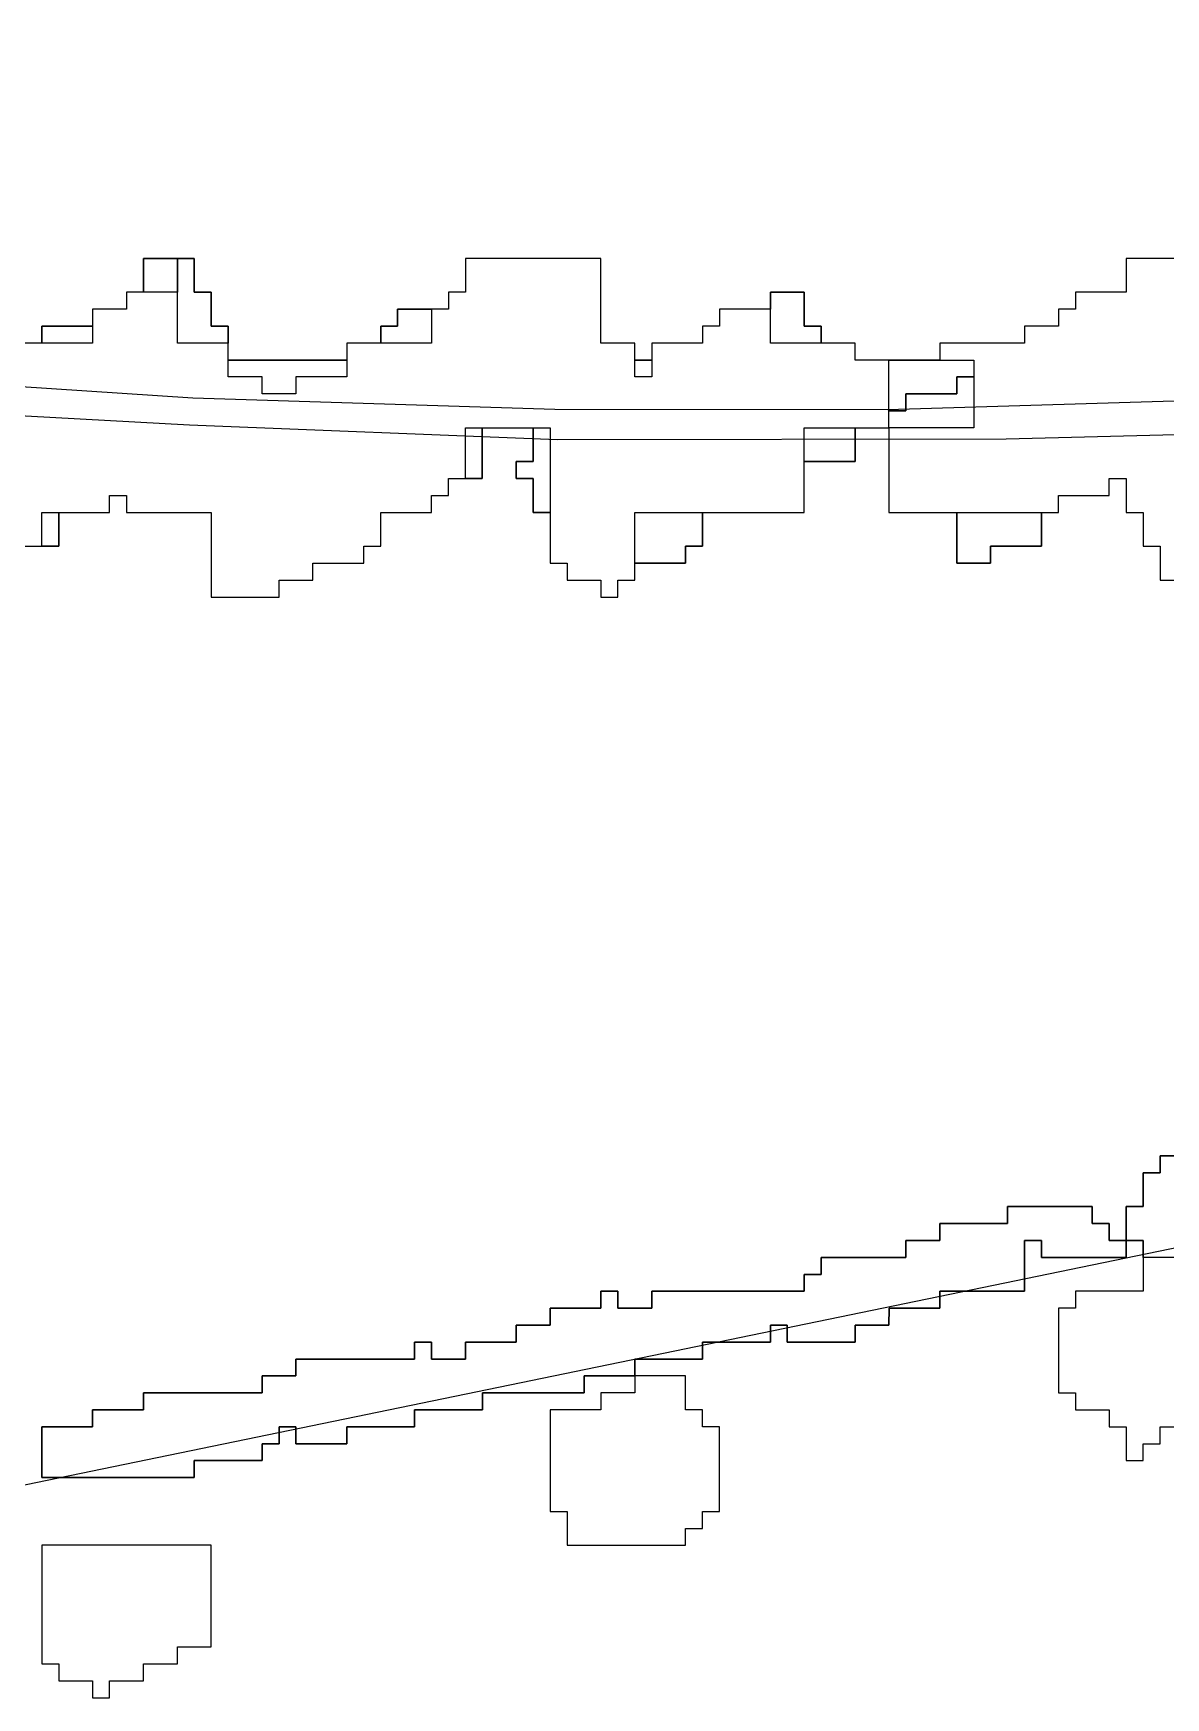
# Model space of a CAD drawing. Header units: metres. Extents: x 553506 to 563855, y 142925 to 150243.
# Drawn here: x 556481 to 556614.7, y 145842 to 146038.6 of the extents above; entities that cross this region are included whole.
import ezdxf

# ---------------------------------------------------------------- set-up
doc = ezdxf.new("R2010")
doc.units = ezdxf.units.M
for name, color, linetype in [('C-FLOOD_ZONE_3', 150, 'Continuous'), ('C-RAILWAYS', 250, 'Continuous'), ('C-WATERWAYS', 5, 'Continuous')]:
    doc.layers.add(name, color=color, linetype=linetype)

msp = doc.modelspace()

# ---------------------------------------------------------------- linework, layer by layer
at = {"layer": 'C-FLOOD_ZONE_3'}
for points in [[(556618, 146012), (556610, 146012), (556610, 146008), (556604, 146008), (556604, 146006), (556602, 146006), (556602, 146004), (556598, 146004), (556598, 146002), (556592, 146002), (556588, 146002), (556588, 146000), (556578, 146000), (556578, 146002), (556574, 146002), (556574, 146004), (556572, 146004), (556572, 146008), (556568, 146008), (556568, 146006), (556562, 146006), (556562, 146004), (556560, 146004), (556560, 146002), (556558, 146002), (556554, 146002), (556554, 146000), (556552, 146000), (556552, 146002), (556548, 146002), (556548, 146006), (556548, 146012), (556544, 146012), (556538, 146012), (556532, 146012), (556532, 146008), (556530, 146008), (556530, 146006), (556528, 146006), (556524, 146006), (556524, 146004), (556522, 146004), (556522, 146002), (556518, 146002), (556518, 146000), (556504, 146000), (556504, 146002), (556504, 146004), (556502, 146004), (556502, 146008), (556500, 146008), (556500, 146012), (556498, 146012), (556494, 146012), (556494, 146008), (556492, 146008), (556492, 146006), (556488, 146006), (556488, 146004), (556482, 146004), (556482, 146002), (556480, 146002)], [(556480, 145978), (556482, 145978), (556484, 145978), (556484, 145982), (556490, 145982), (556490, 145984), (556492, 145984), (556492, 145982), (556494, 145982), (556502, 145982), (556502, 145972), (556508, 145972), (556510, 145972), (556510, 145974), (556514, 145974), (556514, 145976), (556520, 145976), (556520, 145978), (556522, 145978), (556522, 145982), (556528, 145982), (556528, 145984), (556530, 145984), (556530, 145986), (556532, 145986), (556534, 145986), (556534, 145988), (556534, 145992), (556540, 145992), (556540, 145988), (556538, 145988), (556538, 145986), (556540, 145986), (556540, 145982), (556542, 145982), (556542, 145976), (556544, 145976), (556544, 145974), (556548, 145974), (556548, 145972), (556550, 145972), (556550, 145974), (556552, 145974), (556552, 145976), (556558, 145976), (556558, 145978), (556560, 145978), (556560, 145982), (556564, 145982), (556572, 145982), (556572, 145986), (556572, 145988), (556578, 145988), (556578, 145992), (556582, 145992), (556582, 145988), (556582, 145982), (556588, 145982), (556590, 145982), (556590, 145976), (556594, 145976), (556594, 145978), (556600, 145978), (556600, 145982), (556602, 145982), (556602, 145984), (556608, 145984), (556608, 145986), (556610, 145986), (556610, 145982), (556612, 145982), (556612, 145978), (556614, 145978), (556614, 145974), (556618, 145974)], [(556618.0006, 145906.0006), (556613.9994, 145906.0006), (556613.999, 145904.001), (556611.9994, 145904.0006), (556611.999, 145900.001), (556609.9994, 145900.0006), (556610, 145896), (556611.999, 145895.999), (556611.9994, 145893.9994), (556612, 145890), (556604, 145890), (556604, 145888), (556602, 145888), (556602, 145886), (556602, 145884), (556602, 145878), (556604, 145878), (556604, 145876), (556608, 145876), (556608, 145874), (556610, 145874), (556610, 145870), (556612, 145870), (556612, 145872), (556614, 145872), (556614, 145874), (556620, 145874)], [(556616.0006, 145893.9994), (556613.9994, 145893.9994), (556611.9994, 145893.9994), (556611.999, 145895.999), (556610, 145896), (556609.9994, 145900.0006), (556611.999, 145900.001), (556611.9994, 145904.0006), (556613.999, 145904.001), (556613.9994, 145906.0006), (556618.0006, 145906.0006)]]:
    msp.add_lwpolyline(points, dxfattribs=at)
for points in [[(556498, 146008), (556494, 146008), (556494, 146012), (556498, 146012), (556498, 146008)], [(556498, 146012), (556500, 146012), (556500, 146008), (556502, 146008), (556502, 146004), (556504, 146004), (556504, 146002), (556498, 146002), (556498, 146008), (556498, 146012)], [(556568, 146006), (556568, 146008), (556572, 146008), (556572, 146004), (556574, 146004), (556574, 146002), (556568, 146002), (556568, 146006)], [(556528, 146006), (556528, 146002), (556522, 146002), (556522, 146004), (556524, 146004), (556524, 146006), (556528, 146006)], [(556482, 146004), (556488, 146004), (556488, 146002), (556482, 146002), (556482, 146004)], [(556518, 145998), (556512, 145998), (556512, 145996), (556508, 145996), (556508, 145998), (556504, 145998), (556504, 146000), (556518, 146000), (556518, 145998)], [(556554, 146000), (556554, 145998), (556552, 145998), (556552, 146000), (556554, 146000)], [(556590, 145996), (556584, 145996), (556584, 145994), (556582, 145994), (556582, 146000), (556592, 146000), (556592, 145998), (556590, 145998), (556590, 145996)], [(556590, 145998), (556592, 145998), (556592, 145992), (556582, 145992), (556582, 145994), (556584, 145994), (556584, 145996), (556590, 145996), (556590, 145998)], [(556532, 145992), (556534, 145992), (556534, 145988), (556534, 145986), (556532, 145986), (556532, 145992)], [(556540, 145986), (556538, 145986), (556538, 145988), (556540, 145988), (556540, 145992), (556542, 145992), (556542, 145982), (556540, 145982), (556540, 145986)], [(556572, 145988), (556572, 145992), (556578, 145992), (556578, 145988), (556572, 145988)], [(556482, 145982), (556484, 145982), (556484, 145978), (556482, 145978), (556482, 145982)], [(556558, 145978), (556558, 145976), (556552, 145976), (556552, 145982), (556560, 145982), (556560, 145978), (556558, 145978)], [(556594, 145976), (556590, 145976), (556590, 145982), (556600, 145982), (556600, 145978), (556594, 145978), (556594, 145976)], [(556608.001, 145896.001), (556608.0006, 145898.0006), (556606.001, 145898.001), (556606.0006, 145900.0006), (556604, 145900.001), (556600, 145900.001), (556595.9994, 145900.0006), (556595.999, 145898.001), (556590, 145898.001), (556587.9994, 145898.0006), (556587.999, 145896.001), (556583.9994, 145896.0006), (556583.999, 145894.001), (556580, 145894.001), (556573.9994, 145894.0006), (556573.999, 145892.001), (556571.9994, 145892.0006), (556571.999, 145890.001), (556566, 145890.001), (556562, 145890.001), (556553.9994, 145890.0006), (556553.999, 145888.001), (556550.001, 145888.001), (556550.0006, 145890.0006), (556547.9994, 145890.0006), (556547.999, 145888.001), (556546, 145888.001), (556541.9994, 145888.0006), (556541.999, 145886.001), (556540, 145886.001), (556537.9994, 145886.0006), (556537.999, 145884.001), (556534, 145884.001), (556531.9994, 145884.0006), (556531.999, 145882.001), (556528.001, 145882.001), (556528.0006, 145884.0006), (556525.9994, 145884.0006), (556525.999, 145882.001), (556516, 145882.001), (556511.9994, 145882.0006), (556511.999, 145880.001), (556510, 145880.001), (556507.9994, 145880.0006), (556507.999, 145878.001), (556502, 145878.001), (556500, 145878.001), (556496, 145878.001), (556493.9994, 145878.0006), (556493.999, 145876.001), (556490, 145876.001), (556487.9994, 145876.0006), (556487.999, 145874.001), (556486, 145874.001), (556481.9994, 145874.0006), (556481.9994, 145867.9994), (556486, 145867.999), (556490, 145867.999), (556492, 145867.999), (556500.0006, 145867.9994), (556500.001, 145869.999), (556506, 145869.999), (556508.0006, 145869.9994), (556508.001, 145871.999), (556510.0006, 145871.9994), (556510.001, 145873.999), (556511.999, 145873.999), (556511.9994, 145871.9994), (556514, 145871.999), (556518.0006, 145871.9994), (556518.001, 145873.999), (556526.0006, 145873.9994), (556526.001, 145875.999), (556528, 145875.999), (556534.0006, 145875.9994), (556534.001, 145877.999), (556542, 145877.999), (556544, 145877.999), (556546.0006, 145877.9994), (556546.001, 145879.999), (556550, 145879.999), (556552.0005, 145879.9995), (556552.001, 145881.999), (556558, 145881.999), (556560.0006, 145881.9994), (556560.001, 145883.999), (556566, 145883.999), (556568.0006, 145883.9994), (556568.001, 145885.999), (556569.999, 145885.999), (556569.9994, 145883.9994), (556572, 145883.999), (556576, 145883.999), (556578.0006, 145883.9994), (556578.001, 145885.999), (556582.0006, 145885.9994), (556582.001, 145887.999), (556586, 145887.999), (556588.0006, 145887.9994), (556588.001, 145889.999), (556594, 145889.999), (556598.0006, 145889.9994), (556598.001, 145892), (556598.001, 145895.999), (556599.999, 145895.999), (556599.9994, 145893.9994), (556602, 145893.999), (556604, 145893.999), (556610.0006, 145893.9994), (556610, 145896), (556608.001, 145896.001)], [(556481.9994, 145874.0006), (556486, 145874.001), (556487.999, 145874.001), (556487.9994, 145876.0006), (556490, 145876.001), (556493.999, 145876.001), (556493.9994, 145878.0006), (556496, 145878.001), (556500, 145878.001), (556502, 145878.001), (556507.999, 145878.001), (556507.9994, 145880.0006), (556510, 145880.001), (556511.999, 145880.001), (556511.9994, 145882.0006), (556516, 145882.001), (556525.999, 145882.001), (556525.9994, 145884.0006), (556528.0006, 145884.0006), (556528.001, 145882.001), (556531.999, 145882.001), (556531.9994, 145884.0006), (556534, 145884.001), (556537.999, 145884.001), (556537.9994, 145886.0006), (556540, 145886.001), (556541.999, 145886.001), (556541.9994, 145888.0006), (556546, 145888.001), (556547.999, 145888.001), (556547.9994, 145890.0006), (556550.0006, 145890.0006), (556550.001, 145888.001), (556553.999, 145888.001), (556553.9994, 145890.0006), (556562, 145890.001), (556566, 145890.001), (556571.999, 145890.001), (556571.9994, 145892.0006), (556573.999, 145892.001), (556573.9994, 145894.0006), (556580, 145894.001), (556583.999, 145894.001), (556583.9994, 145896.0006), (556587.999, 145896.001), (556587.9994, 145898.0006), (556590, 145898.001), (556595.999, 145898.001), (556595.9994, 145900.0006), (556600, 145900.001), (556604, 145900.001), (556606.0006, 145900.0006), (556606.001, 145898.001), (556608.0006, 145898.0006), (556608.001, 145896.001), (556610, 145896), (556610.0006, 145893.9994), (556604, 145893.999), (556602, 145893.999), (556599.9994, 145893.9994), (556599.999, 145895.999), (556598.001, 145895.999), (556598.001, 145892), (556598.0006, 145889.9994), (556594, 145889.999), (556588.001, 145889.999), (556588.0006, 145887.9994), (556586, 145887.999), (556582.001, 145887.999), (556582.0006, 145885.9994), (556578.001, 145885.999), (556578.0006, 145883.9994), (556576, 145883.999), (556572, 145883.999), (556569.9994, 145883.9994), (556569.999, 145885.999), (556568.001, 145885.999), (556568.0006, 145883.9994), (556566, 145883.999), (556560.001, 145883.999), (556560.0006, 145881.9994), (556558, 145881.999), (556552.001, 145881.999), (556552.0003, 145879.9997), (556550, 145879.999), (556546.001, 145879.999), (556546.0006, 145877.9994), (556544, 145877.999), (556542, 145877.999), (556534.001, 145877.999), (556534.0006, 145875.9994), (556528, 145875.999), (556526.001, 145875.999), (556526.0006, 145873.9994), (556518.001, 145873.999), (556518.0006, 145871.9994), (556514, 145871.999), (556511.9994, 145871.9994), (556511.999, 145873.999), (556510.001, 145873.999), (556510.0006, 145871.9994), (556508.001, 145871.999), (556508.0006, 145869.9994), (556506, 145869.999), (556500.001, 145869.999), (556500.0006, 145867.9994), (556492, 145867.999), (556490, 145867.999), (556486, 145867.999), (556481.9994, 145867.9994), (556481.9994, 145874.0006)], [(556552, 145878), (556548, 145878), (556548, 145876), (556542, 145876), (556542, 145874), (556542, 145866), (556542, 145864), (556544, 145864), (556544, 145860), (556558, 145860), (556558, 145862), (556560, 145862), (556560, 145864), (556562, 145864), (556562, 145868), (556562, 145874), (556560, 145874), (556560, 145876), (556558, 145876), (556558, 145880), (556552.0005, 145879.9995), (556552, 145878)], [(556494, 145846), (556498, 145846), (556498, 145848), (556502, 145848), (556502, 145852), (556502, 145860), (556482, 145860), (556482, 145848), (556482, 145846), (556484, 145846), (556484, 145844), (556488, 145844), (556488, 145842), (556490, 145842), (556490, 145844), (556494, 145844), (556494, 145846)]]:
    msp.add_lwpolyline(points, close=True, dxfattribs=at)
at = {"layer": 'C-RAILWAYS'}
for points in [[(556045.0676, 146038.5915), (556421.3113, 146001.5048), (556458.6584, 145998.2344), (556499.8276, 145995.537), (556542.5426, 145994.2113), (556581.8412, 145994.1509), (556663.8693, 145996.6508)], [(556663.6075, 145992.3914), (556595.8301, 145990.6484), (556542.835, 145990.5809), (556499.4231, 145992.2859), (556457.8185, 145994.5806), (556421.8872, 145997.7494), (556045.1414, 146035.01)]]:
    msp.add_lwpolyline(points, dxfattribs=at)
at = {"layer": 'C-WATERWAYS'}
msp.add_lwpolyline([(556389.2393, 145848.4322), (556695.5136, 145911.6061), (556742.8263, 145922.5981), (556763.3063, 145933.5176), (556784.6388, 145935.2925), (556792.4889, 145934.0406)], dxfattribs=at)

doc.saveas('drawing.dxf')
